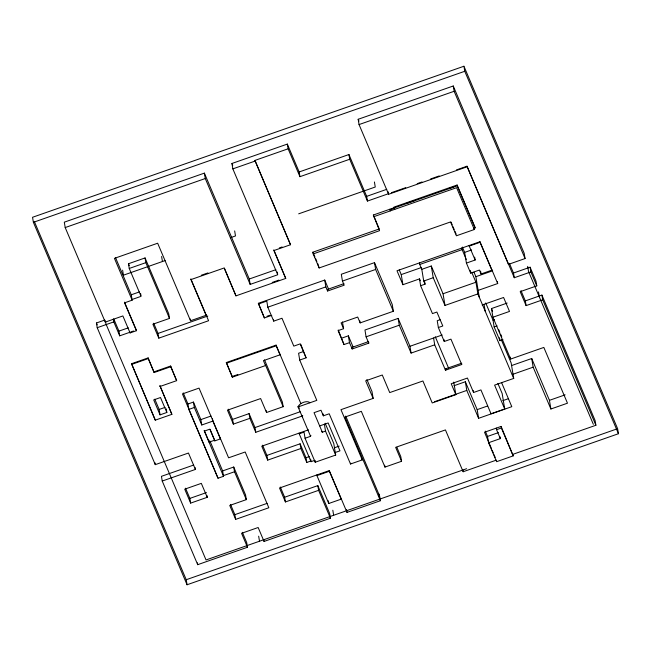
<?xml version="1.0" encoding="UTF-8"?>
<svg xmlns="http://www.w3.org/2000/svg" width="651" height="651" viewBox="0 0 651 651"><rect width="100%" height="100%" fill="white"/><g stroke="black" fill="none" stroke-linecap="round" stroke-linejoin="round"><path stroke-width="0.98" d="M325.166 423.24L333.776 443.534L335.68 455.065L315.222 462.226L305.059 438.245L310.568 436.316L298.101 406.916L299.501 406.175M462.381 247.055L464.643 252.393L466.417 263.085L470.673 273.127L479.396 270.059L481.056 273.965L491.871 270.181L491.782 269.604M463.935 66.239L32.55 217.279L33.388 222.316L187.065 584.761L618.45 433.721L617.612 428.683L463.935 66.239L464.765 71.284L618.45 433.721M33.388 222.316L464.765 71.284M299.159 171.962L348.928 154.531L349.709 159.251L299.94 176.681L299.159 171.962L287.335 144.083L231.951 163.474L232.846 168.869L277.741 274.755L250.171 284.406L249.276 279.01L204.373 173.125L64.303 222.17L65.198 227.565L105.275 322.099L122.876 315.938L130.078 332.921L136.417 330.708L136.303 330.024L124.479 302.145M467.092 166.794L388.606 194.267L359.051 124.569L358.18 119.279L453.251 85.989L524.185 253.272L525.056 258.561L508.464 264.371L466.995 166.217L456.465 169.903M136.417 330.708L124.593 302.829L132.161 300.176L114.43 258.357L157.664 243.222L190.531 320.748L206.098 315.296L190.963 279.588L224.147 267.976L235.963 295.855L285.74 278.425L273.916 250.545L290.509 244.735L254.932 160.415L288.116 148.794L287.335 144.083M65.198 227.565L205.268 178.529L204.373 173.125M232.846 168.869L255.046 161.098M359.051 124.569L454.129 91.286L453.251 85.989M132.047 299.501L141.072 296.335L129.248 268.456L128.475 263.745L145.059 257.934L168.707 313.692L169.488 318.404L152.895 324.214L158.803 338.154L208.58 320.731L190.849 278.913L190.963 279.588M129.248 268.456L145.84 262.646L145.059 257.934M165.118 260.587L123.446 275.178L122.608 270.141M230.462 237.713L235.491 235.947L234.661 230.91M298.679 213.829L375.253 187.016L374.415 181.971M388.517 193.697L367.449 201.069L366.668 196.358L386.775 189.311M391.381 192.688L405.744 187.659M417.226 183.639L422.011 181.963M430.628 178.952L439.238 175.933M132.161 300.176L131.266 294.781L139.387 291.941M473.838 228.346L475.092 227.915L474.953 227.101L457.108 185.014L393.969 207.124L394.709 209.362L394.522 208.206L390.047 209.777M201.281 275.259L207.913 272.932M279.336 247.925L282.103 246.957M474.14 228.363L474.335 229.51L456.4 235.792L450.533 221.95L319.145 267.96L313.188 253.914L379.549 230.674L373.357 215.009L393.741 207.872M406.061 203.56L414.597 200.573M448.726 188.619L453.47 186.959M394.107 207.938L457.246 185.828L457.108 185.014M373.641 216.734L456.603 187.691L474.335 229.51M242.351 532.315L246.688 542.535L247.47 547.255L197.692 564.677L162.229 481.04L195.414 469.428L188.464 453.031L155.28 464.651L97.211 327.705L96.429 322.986L104.721 320.08M97.211 327.705L113.803 321.895L113.331 319.063M313.188 253.914L312.903 252.189L379.264 228.949L373.357 215.009M249.276 279.01L275.894 269.685M130.078 332.921L129.964 332.246L119.711 335.835L118.93 331.115L128.255 327.852M130.875 331.929L133.585 330.977M272.224 282.436L278.929 280.093M158.803 338.154L158.022 333.442L207.799 316.012M271.776 315.336L264.379 317.924L258.357 303.301L324.719 280.068L328.665 289.361M341.669 338.17L348.366 335.826L349.497 342.638L344.013 344.558L338.105 330.618L343.582 328.698L341.108 322.863L357.7 317.053L360.174 322.888L393.359 311.268L392.227 304.456L374.496 262.638L341.311 274.258L342.442 281.069L344.192 285.195L327.599 291.005L325.85 286.879L324.719 280.068M258.471 303.984L266.796 301.071L267.805 307.199L273.721 321.138L281.989 318.249L293.804 346.129L300.184 343.891L306.092 357.83L299.72 360.068L316.809 400.365L298.101 406.916A6.445 3.328 -23 0 1 303.561 402.31A6.445 3.328 -23 0 1 309.852 402.798M267.805 307.199L325.85 286.879M342.442 281.069L375.627 269.449L374.496 262.638M343.94 283.657L327.347 289.467L327.599 291.005M171.88 414.345L159.951 385.783L171.88 414.345L155.288 420.155L131.535 363.714L148.127 357.904L154.149 372.527L170.741 366.716L170.627 366.033L154.035 371.843M267.032 316.272L269.799 315.304M478.143 290.387L497.69 283.543L479.958 241.724L396.996 270.767L402.912 284.707L419.504 278.897L420.294 280.76M131.648 364.397L148.241 358.587L148.127 357.904M466.417 263.085L475.14 260.026L469.233 246.086L480.056 242.302L479.958 241.724M433.582 338.007L434.705 344.818L445.471 370.207L461.705 364.519L450.94 339.138L444.275 341.474L438.359 327.534L442.794 325.98L436.886 312.041L432.451 313.595L420.627 285.716L425.062 284.161L423.728 281.029L421.799 269.335L419.732 264.477L462.12 249.634L461.828 247.885M402.912 284.707L401.236 274.592L421.303 267.561M464.643 252.393L471.625 249.943M421.799 269.335L431.287 266.015L443.046 293.747L444.983 305.441L477.875 293.918L475.946 282.233L471.698 272.224M423.728 281.029L433.224 277.708L431.287 266.015M233.367 424.118L232.586 419.399L249.081 413.621L249.862 418.341L233.367 424.118L227.451 410.179L260.636 398.558L266.552 412.498L283.144 406.688L265.405 364.869L265.518 365.553L232.334 377.173L226.312 362.55L276.089 345.12L300.892 403.62M160.056 386.466L176.649 380.656L170.627 366.033M226.426 363.234L276.203 345.803L276.089 345.12M479.266 297.198L475.873 276.683L492.628 270.816M443.046 293.747L475.946 282.233M279.914 354.136L280.028 354.819L263.435 360.63L265.518 365.553M530.093 267.211L530.874 271.923L514.282 277.733L513.501 273.021L530.093 267.211L536.001 281.151L536.782 285.862L520.19 291.672L526.106 305.612L542.698 299.802L541.917 295.09L525.324 300.9L526.106 305.612M232.334 377.173L232.228 376.49L237.916 374.496M303.374 351.581L298.589 353.249L299.72 360.068M434.705 344.818L411.09 353.094L409.959 346.275L398.143 318.396L364.959 330.016L366.082 336.827L368.767 343.15L352.175 348.96L349.497 342.638M366.082 336.827L399.266 325.215L398.143 318.396M166.241 408.877L166.835 412.474L160.048 414.85L159.153 409.455L165.094 407.371M209.996 441.126L222.634 470.917L223.521 476.312L218.028 478.233L188.839 409.398L187.944 404.002L193.445 402.074L200.874 419.602L201.761 424.997L212.861 421.107L212.438 418.544M352.175 348.96L351.922 347.422L368.515 341.612L368.767 343.15M440.1 319.714L437.236 320.723L438.359 327.534M482.139 304.993L503.597 297.483L509.513 311.422L492.921 317.232L510.653 359.051L543.837 347.431L567.477 403.197L550.884 408.999L533.153 367.18L531.721 358.514L511.808 365.48M188.839 409.398L194.332 407.477L193.445 402.074M492.921 317.232L491.489 308.558L507.153 303.073M200.874 419.602L211.038 416.038M409.959 346.275L442.192 334.996M502.938 339.651L499.976 340.685L494.142 326.924L493.035 320.227L494.516 319.706M494.142 326.924L497.104 325.891M223.521 476.312L204.349 431.092L209.825 429.172L214.789 440.882L220.412 438.912L220.298 438.237M204.349 431.092L204.235 430.409L209.199 442.119L214.675 440.198L210.094 429.391M302.764 415.826L255.778 432.28L254.997 427.569L300.07 411.782M445.487 368.881L461.722 363.201A8.577 0.911 70.7 0 0 461.705 364.519M324.385 424.265L325.516 431.084L322.318 432.199L314.042 412.669L320.992 410.236L323.36 415.826L329.211 413.776L350.515 464.008L362.257 459.899L340.961 409.666L373.137 398.396L372.006 391.585L366.887 379.5M193.681 465.042L161.448 476.329L162.229 481.04M308.46 429.847L261.775 446.187L267.691 460.127L300.876 448.506L300.095 443.795L266.91 455.415L267.691 460.127M319.698 425.909L328.145 422.955L339.968 450.834L335.355 452.445M314.864 460.338L311.032 461.681L299.208 433.802L304.041 432.109L305.059 438.245M453.975 385.734L465.351 381.746L477.175 409.625L478.607 418.3L511.792 406.68L501.547 382.519M222.634 470.917L233.725 467.027L245.549 494.906L246.33 499.626L229.738 505.436L235.646 519.376L268.83 507.756L245.191 451.997L228.599 457.808L199.043 388.11L182.451 393.912L218.028 478.233M223.407 475.629L234.506 471.747L233.725 467.027M434.551 401.708L466.791 390.421L465.351 381.746M512.296 374.488L533.153 367.18M453.763 382.096L455.846 394.685L432.231 402.953L422.914 380.973L389.729 392.586L382.275 375.009L365.683 380.819L373.137 398.396M455.846 394.685L451.208 383.732L467.434 378.044L473.562 392.488L480.926 389.908L491.041 413.776L504.72 408.983L502.157 393.497L497.877 383.406M501.246 339.594L511.149 362.941L513.712 378.426L494.597 385.115L504.72 408.983M206.92 495.419L207.238 497.307L190.645 503.109L189.864 498.397L206.457 492.587M310.918 461.006L306.784 462.446L306.003 457.734L309.306 456.579M334.581 447.733L339.187 446.114M477.175 409.625L487.607 405.98M502.775 400.666L508.464 398.672M345.722 416.079L379.606 495.997L380.387 500.717L347.016 512.402L329.284 470.583L279.515 488.006L285.423 501.945L318.608 490.333L317.826 485.613L284.642 497.234L285.423 501.945M341.108 498.463L341.222 499.138L328.763 503.5L316.939 475.621L329.398 471.259L329.284 470.583M550.884 408.999L549.452 400.332L565.125 394.848M235.646 519.376L234.865 514.656L267.105 503.369M380.387 500.717L344.924 417.079L361.329 411.334L384.969 467.092L401.561 461.282L400.78 456.571L396.841 447.278M485.255 431.092L487.526 436.439L488.567 442.729L496.607 461.689L513.2 455.879L501.115 426.429L484.523 432.24L491.367 448.384M488.567 442.729L500.35 438.603L496.567 429.684L501.376 428L501.115 426.429M487.526 436.439L498.397 432.63M466.612 468.712L206.033 559.95L105.942 323.905L105.527 321.391M247.47 547.255L241.562 533.315L258.154 527.505L264.062 541.445L330.431 518.212L329.65 513.493L317.826 485.613M401.561 461.282L395.653 447.343L445.43 429.92L463.162 471.739L496.347 460.119M512.939 454.308L595.893 425.266L595.112 420.546L541.917 295.09M187.065 584.761L186.235 579.715L616.66 429.017M530.874 271.923L536.782 285.862M542.698 299.802L595.893 425.266M454.129 91.286L525.056 258.561M593.354 424.338L528.514 271.418L527.676 266.373M509.562 263.728L513.501 273.021M520.987 290.68L525.324 300.9M466.995 166.217L514.282 277.733M531.721 358.514L549.452 400.332M457.246 185.828L475.092 227.915M480.056 242.302L491.871 270.181M491.489 308.558L492.612 311.219M498.658 329.552L499.822 332.311M500.603 334.142L501.766 336.892M473.985 272.224L475.873 276.683M485.703 302.935L493.035 320.227M451.029 222.072L452.201 224.839M452.982 226.686L454.162 229.453M454.943 231.292L456.115 234.067M462.12 249.634L466.287 259.456M477.875 293.918L513.712 378.426M501.376 428L513.2 455.879M433.224 277.708L444.983 305.441M358.18 119.279L358.97 121.135M466.791 390.421L478.607 418.3M492.132 450.183L493.279 452.893M494.044 454.699L495.191 457.409M435.275 336.722L448.588 368.116M399.266 269.945L401.236 274.592M348.928 154.531L366.668 196.358M349.709 159.251L367.449 201.069M375.627 269.449L393.359 311.268M399.266 325.215L411.09 353.094M288.116 148.794L299.94 176.681M312.903 252.189L314.889 256.868M315.678 258.74L316.866 261.547M317.664 263.419L319.145 267.96M348.366 335.826L353.094 346.975M338.243 330.008L344.013 344.558M254.932 160.415L290.509 244.735M273.802 249.862L285.74 278.425M231.951 163.474L232.741 165.33M300.721 344.208L306.092 357.83M325.516 431.084L335.68 455.065M258.357 303.301L264.379 317.924M205.268 178.529L250.171 284.406M276.203 345.803L280.028 354.819M329.398 471.259L341.222 499.138M264.518 359.905L282.363 401.976L283.144 406.688M300.095 443.795L306.003 457.734M224.424 268.22L235.963 295.855M300.876 448.506L306.784 462.446M318.608 490.333L330.431 518.212M262.573 445.186L266.91 455.415M280.304 487.013L284.642 497.234M249.081 413.621L254.997 427.569M226.312 362.55L232.228 376.49M249.862 418.341L255.778 432.28M228.249 409.178L232.586 419.399M145.84 262.646L169.488 318.404M234.506 471.747L246.33 499.626M212.861 421.107L220.412 438.912M194.332 407.477L201.761 424.997M128.475 263.745L129.256 265.6M153.693 323.221L158.022 333.442M183.24 392.903L187.944 404.002M230.535 504.435L234.865 514.656M170.741 366.716L176.649 380.656M115.504 257.609L131.266 294.781M207.238 497.307L201.322 483.368L184.729 489.17L190.645 503.109M148.241 358.587L154.149 372.527M166.835 412.474L160.496 397.533L153.709 399.909L160.048 414.85M154.792 399.177L159.153 409.455M113.811 319.039L118.93 331.115M185.527 488.177L189.864 498.397M113.803 321.895L119.711 335.835M131.535 363.714L155.288 420.155M96.429 322.986L97.219 324.849M34.527 221.95L186.235 579.715M538.499 291.9L539.337 296.937M508.374 263.793L508.464 264.371M510.335 357.122L510.653 359.051M497.364 281.582L497.69 283.543M499.504 337.812L499.976 340.685M480.576 271.109L481.056 273.965M484.051 304.326L485.182 311.145M474.66 257.112L475.14 260.026M469.135 245.517L469.233 246.086M500.049 436.805L500.35 438.603M470.225 270.401L470.673 273.127M496.306 428.114L496.567 429.684M473.244 390.551L473.562 392.488M443.949 339.529L444.275 341.474M462.845 469.851L463.162 471.739M424.566 281.175L425.062 284.161M419.447 262.727L419.732 264.477M419.504 278.897L420.627 285.716M388.199 191.809L388.606 194.267M389.949 209.199L390.234 210.932M384.66 465.205L384.969 467.092M359.848 320.943L360.174 322.888M378.98 494.06L379.818 499.097M342.459 321.887L343.582 328.698M346.552 509.57L347.016 512.402M323.042 413.881L323.36 415.826M332.816 510.221L333.646 515.267M328.316 500.806L328.763 503.5M314.938 460.477L315.222 462.226M316.825 474.945L316.939 475.621M310.608 459.118L311.032 461.681M277.293 272.053L277.595 273.851M299.094 433.127L299.208 433.802M273.428 319.389L273.721 321.138M266.235 410.61L266.552 412.498M263.753 539.557L264.062 541.445M258.667 536.18L259.505 541.225M205.985 314.612L206.098 315.296M214.675 440.198L214.789 440.882M190.238 318.949L190.531 320.748M208.89 440.231L209.199 442.119M161.611 256.486L162.449 261.523M195.097 467.54L195.414 469.428M197.383 562.798L197.692 564.677M140.608 293.503L140.917 295.391M154.971 462.763L155.28 464.651M104.982 320.3L105.275 322.099M445.471 370.207A8.577 0.911 70.7 0 1 446.269 369.727M351.922 347.422A28.074 2.978 70.7 0 1 352.63 348.301M350.515 464.008A6.445 3.328 -23 0 1 350.856 463.154M361.687 459.362A6.445 3.328 -23 0 1 362.257 459.899M310.568 436.316A6.445 3.328 -23 0 1 310.918 435.454M321.74 431.662A6.445 3.328 -23 0 1 322.318 432.199M298.101 406.916A6.445 0.684 70.7 0 1 298.565 406.875M298.907 407.445A6.445 0.684 70.7 0 1 299.314 408.267M302.007 415.704A6.445 0.684 70.7 0 1 302.292 416.786"/></g></svg>
